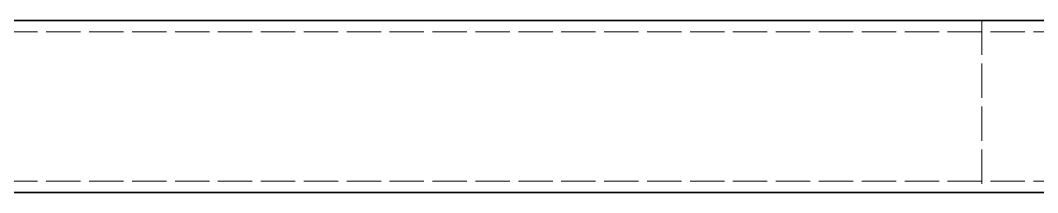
# Model space of a CAD drawing. Extents: x 0 to 18500, y -51 to 3802.
# Drawn here: x 1963.6 to 2319.1, y 2615.5 to 2675.5 of the extents above; entities that cross this region are included whole.
import ezdxf

# ---------------------------------------------------------------- set-up
doc = ezdxf.new("R2010")
doc.units = 0
doc.header["$MEASUREMENT"] = 0
doc.linetypes.add('DASHED', pattern=[15, 12, -3])
doc.linetypes.add('HIDDEN-HOKUTO', pattern=[3.8, 2.5, -1.3])
doc.layers.get('0').update_dxf_attribs({"linetype": 'CONTINUOUS'})
doc.layers.add('AM_HID', color=1, linetype='HIDDEN-HOKUTO')

msp = doc.modelspace()

# ---------------------------------------------------------------- linework, layer by layer
at = {"color": 7, "lineweight": 35}
for p, q in [((2389.62488, 2675.4902), (1445.62488, 2675.49142)), ((2389.62464, 2615.4902), (1445.62488, 2615.49142))]:
    msp.add_line(p, q, dxfattribs=at)
at = {"layer": 'AM_HID', "color": 1, "linetype": 'DASHED', "lineweight": 13}
for p, q in [((2299.62513, 2675.49033), (2299.62513, 2615.49033)), ((2389.62488, 2671.4902), (1445.62488, 2671.49142)), ((2389.62464, 2619.4902), (1445.62488, 2619.49142))]:
    msp.add_line(p, q, dxfattribs=at)

doc.saveas('drawing.dxf')
